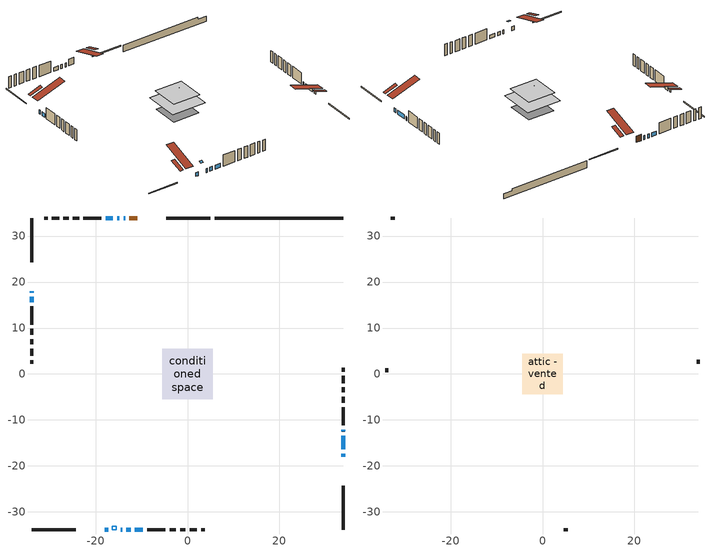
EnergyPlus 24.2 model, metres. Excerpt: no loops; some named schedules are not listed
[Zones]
conditioned space
 floor adiabatic (AdiabaticFloorConstruction): -5.51,-5.51 -5.51,5.51 5.51,5.51 5.51,-5.51 z1.88
 floor foundation (Slab1 construction): -4.19,-4.19 -4.19,4.19 4.19,4.19 4.19,-4.19 z-1.55
 floor foundation (Slab2 construction): -2.77,-2.77 -2.77,2.77 2.77,2.77 2.77,-2.77 z0
 wall outside (RimJoist1 construction): 4.95,33.92 -4.65,33.92 / -33.92,-33.92 -24.32,-33.92 / -33.92,33.92 -33.92,24.32 / 33.92,-33.92 33.92,-24.32 z0.66:0.96
 wall outside (AdiabaticWallConstruction 1): -10.95,33.92 -12.62,33.92 z0.66:2.69
 wall outside (AdiabaticWallConstruction): -18.02,-33.92 -17.27,-33.92 / -14.55,-33.92 -14.21,-33.92 / 33.92,-18.02 33.92,-17.34 / -13.54,33.92 -13.89,33.92 / -13.28,-33.92 -12.37,-33.92 / -11.44,-33.92 -9.68,-33.92 / 33.92,-16.41 33.92,-13.43 / -14.82,33.92 -15.33,33.92 / -16.25,33.92 -17.77,33.92 / -33.92,18.02 -33.92,17.69 / 33.92,-12.5 33.92,-12.09 / -33.92,16.76 -33.92,15.64 z0.66:1.88
 wall outside (Wall1 construction): -18.7,33.92 -22.66,33.92 / -8.75,-33.92 -4.8,-33.92 / -33.92,14.71 -33.92,10.75 / 33.92,-11.17 33.92,-7.21 z0.66:4.32
 wall outside (Wall2 construction): -23.59,33.92 -24.92,33.92 / -3.87,-33.92 -2.54,-33.92 / -33.92,9.82 -33.92,8.49 / 33.92,-6.28 33.92,-4.95 z0.66:4.32
 wall outside (Wall3 construction): -25.85,33.92 -26.97,33.92 / -1.61,-33.92 -0.49,-33.92 / -33.92,7.56 -33.92,6.44 / 33.92,-4.02 33.92,-2.9 z0.66:4.32
 wall outside (Wall4 construction): -27.9,33.92 -29.46,33.92 / 0.44,-33.92 2.01,-33.92 / -33.92,5.51 -33.92,3.95 / 33.92,-1.97 33.92,-0.4 z0.66:4.32
 wall outside (Wall5 construction): -30.39,33.92 -31.19,33.92 / 2.94,-33.92 3.73,-33.92 / -33.92,3.02 -33.92,2.23 / 33.92,0.52 33.92,1.32 z0.66:4.32
 wall foundation (FoundationWall1 construction): 5.88,33.92,-1.55 5.88,33.92,0.66 31.11,33.92,0.66 31.11,33.92,0.06 33.92,33.92,0.06 33.92,33.92,-1.55
 window (WindowConstruction): -18.02,-33.92 -17.27,-33.92 z0.66:1.88
 window (WindowConstruction 9): -14.55,-33.92 -14.21,-33.92 z0.66:1.88
 window (WindowConstruction 10): 33.92,-18.02 33.92,-17.34 z0.66:1.88
 window (WindowConstruction 11): -13.55,33.92 -13.89,33.92 z0.66:1.88
 window (WindowConstruction 1): -13.28,-33.92 -12.37,-33.92 z0.66:1.88
 window (WindowConstruction 2): -11.44,-33.92 -9.68,-33.92 z0.66:1.88
 window (WindowConstruction 3): 33.92,-16.41 33.92,-13.43 z0.66:1.88
 window (WindowConstruction 4): -14.82,33.92 -15.32,33.92 z0.66:1.88
 window (WindowConstruction 5): -16.25,33.92 -17.77,33.92 z0.66:1.88
 window (WindowConstruction 6): -33.92,18.02 -33.92,17.69 z0.66:1.88
 window (WindowConstruction 7): 33.92,-12.5 33.92,-12.1 z0.66:1.88
 window (WindowConstruction 8): -33.92,16.76 -33.92,15.64 z0.66:1.88
 door (Door): -10.95,33.92 -12.62,33.92 z0.66:2.69
 ceiling adiabatic (AdiabaticFloorConstruction): 5.51,-5.51 5.51,5.51 -5.51,5.51 -5.51,-5.51 z1.88
 roof outside (Roof1 construction): -6.65,33.92,4.32 -6.65,29.88,5.66 -5.58,29.88,5.66 -5.58,33.92,4.32; -22.33,-33.92,4.32 -22.33,-29.88,5.66 -23.39,-29.88,5.66 -23.39,-33.92,4.32; -33.92,22.33,4.32 -29.88,22.33,5.66 -29.88,23.39,5.66 -33.92,23.39,4.32; 33.92,-22.33,4.32 29.88,-22.33,5.66 29.88,-23.39,5.66 33.92,-23.39,4.32
 roof outside (AdiabaticRoofConstruction): -15.48,-33.92,4.32 -15.48,-33.1,4.59 -16.34,-33.1,4.59 -16.34,-33.92,4.32
 skylight (SkylightConstruction): -15.48,-33.92,4.32 -15.48,-33.1,4.59 -16.34,-33.1,4.59 -16.34,-33.92,4.32
attic - vented
 floor to conditioned space (Floor1 construction Reversed): -4.38,-4.38 -4.38,4.38 4.38,4.38 4.38,-4.38 z4.32
 floor to conditioned space (Floor2 construction Reversed): -1.87,-1.87 -1.87,1.87 1.87,1.87 1.87,-1.87 z4.32
 wall outside (Wall6 construction): -32.12,33.92 -32.99,33.92 / 4.66,-33.92 5.53,-33.92 / -33.92,1.3 -33.92,0.42 / 33.92,2.25 33.92,3.12 z0.66:4.32
 roof outside (Roof2 construction): -10.02,33.92,4.32 -10.02,24.64,7.41 -7.57,24.64,7.41 -7.57,33.92,4.32; -18.95,-33.92,4.32 -18.95,-24.64,7.41 -21.4,-24.64,7.41 -21.4,-33.92,4.32; -33.92,18.95,4.32 -24.64,18.95,7.41 -24.64,21.4,7.41 -33.92,21.4,4.32; 33.92,-18.95,4.32 24.64,-18.95,7.41 24.64,-21.4,7.41 33.92,-21.4,4.32
[Building]
Building 1: Terrain=Suburbs
[Site:Location]
Yorkton_SK: Latitude {deg}=51.26; Longitude {deg}=-102.46; Time Zone {hr}=-6; Elevation {m}=498; Keep Site Location Information=Yes
[Site:GroundTemperature:Shallow]
-4.19528, -6.84742, -7.05981, -5.80124, -0.748752, 4.2802, 8.64002, 11.4019, 11.6365, 9.39021, 5.14156, 0.266876
[Site:WaterMainsTemperature]
Calculation Method=Schedule; Temperature Schedule=mains temperature schedule
[Material] Roughness=Rough; Thermal Absorptance=0.9
Name | Thickness {m} | Conductivity {W/m-K} | Density {kg/m3} | Specific Heat {J/kg-K} | Solar Absorptance | Visible Absorptance
asphalt or fiberglass shingles | 0.00635 | 0.162714 | 1121.4 | 1465.45 | 0.84 | 0.84
asphalt or fiberglass shingles 1 | 0.00635 | 0.162714 | 1121.4 | 1465.45 | 0.7 | 0.7
ceiling loosefill ins | 0.0846667 | 0.0480833 | 16.02 | 1046.75 | 0.7 | 0.7
ceiling stud and cavity | 0.1397 | 0.152278 | 65.682 | 1177.47 | 0.7 | 0.7
ceiling stud and cavity 1 | 0.1397 | 0.15316 | 65.682 | 1177.47 | 0.7 | 0.7
concrete 4.0 in. | 0.1016 | 1.803125 | 2242.8 | 837.4 | 0.7 | 0.7
concrete 8.0 in. | 0.2032 | 1.803125 | 2242.8 | 837.4 | 0.7 | 0.7
door material | 0.04445 | 0.20624 | 512.64 | 1214.23 | 0.7 | 0.7
exterior vertical ins | 0.00800445 | 0.029427 | 32.04 | 1214.23 | 0.7 | 0.7
floor covering | 0.0127 | 0.0433444 | 54.468 | 1339.84 | 0.6 | 0.6
floor rigid ins; roof rigid ins; wall rigid ins 1 | 0.512978 | 0.029427 | 32.04 | 1214.23 | 0.7 | 0.7
floor stud and cavity | 0.1397 | 1.75129 | 37.0049 | 1207.88 | 0.7 | 0.7
furniture material conditioned space 1 | 0.1524 | 0.115458 | 640.8 | 1214.23 | 0.6 | 0.6
gypsum board | 0.0127 | 0.160291 | 801 | 837.4 | 0.6 | 0.6
gypsum board 1 | 0.0127 | 0.160291 | 801 | 837.4 | 0.7 | 0.7
interior vertical ins | 0.025908 | 0.029427 | 32.04 | 1214.23 | 0.7 | 0.7
osb sheathing 0.5 in. | 0.0127 | 0.115458 | 512.64 | 1214.23 | 0.7 | 0.7
osb sheathing 0.75 in. | 0.01905 | 0.115458 | 512.64 | 1214.23 | 0.7 | 0.7
rim joist stud and cavity | 0.0508 | 0.271007 | 50.32683 | 1063.81 | 0.6 | 0.6
roof stud and cavity | 0.2032 | 0.171526 | 78.34581 | 1123.46 | 0.7 | 0.7
roof stud and cavity 1 | 0.18415 | 1.78685 | 37.0049 | 1207.88 | 0.6 | 0.6
slab rigid ins | 0.0295341 | 0.029427 | 32.04 | 1214.23 | 0.7 | 0.7
wall rigid ins | 0.051816 | 0.029427 | 32.04 | 1214.23 | 0.7 | 0.7
wall stud and cavity | 0.1397 | 0.115823 | 139.0536 | 1170.24 | 0.7 | 0.7
wall stud and cavity 1 | 0.1397 | 0.227335 | 139.0536 | 1170.24 | 0.7 | 0.7
wall stud and cavity 2 | 0.1397 | 0.113992 | 139.0536 | 1170.24 | 0.7 | 0.7
wall stud and cavity 3 | 0.1397 | 0.117019 | 139.0536 | 1170.24 | 0.7 | 0.7
wall stud and cavity 4 | 0.1397 | 0.120576 | 139.0536 | 1170.24 | 0.7 | 0.7
wall stud and cavity 5 | 0.0889 | 6.1454 | 50.32683 | 1063.81 | 0.6 | 0.6
wall stud and cavity 6 | 0.0889 | 0.380278 | 52.3479 | 1209.89 | 0.7 | 0.7
wall stud and cavity 7 | 0.0889 | 0.391764 | 83.0341 | 1211.67 | 0.7 | 0.7
wood siding | 0.0254 | 0.102417 | 544.68 | 1172.36 | 0 | 0
wood siding 1 | 0.00254 | 0.102417 | 544.68 | 1172.36 | 0 | 0
wood siding 2; wood siding 3; wood siding 4 | 0.0254 | 0.102417 | 544.68 | 1172.36 | 0.7 | 0.7
[WindowMaterial:SimpleGlazingSystem]
Name | U-Factor {W/m2-K} | Solar Heat Gain Coefficient
SkylightMaterial | 2.4897 | 0.6198
WindowMaterial | 2.94631 | 0.64
WindowMaterial 1 | 2.120733 | 0.58
WindowMaterial 2 | 2.904297 | 0.68
WindowMaterial 3 | 2.88499 | 0.7
WindowMaterial 4 | 2.762347 | 0.62
WindowMaterial 5 | 2.9236 | 0.67
WindowMaterial 6 | 2.7402 | 0.55
WindowMaterial 7 | 2.75042 | 0.58
WindowMaterial 8 | 2.96164 | 0.62
WindowMaterial 9 | 2.748152 | 0.58
[Construction]
AdiabaticFloorConstruction: floor stud and cavity, floor rigid ins, osb sheathing 0.75 in., floor covering
AdiabaticRoofConstruction: asphalt or fiberglass shingles 1, roof rigid ins, osb sheathing 0.75 in., roof stud and cavity 1
AdiabaticWallConstruction: wood siding 3, wall rigid ins 1, wall stud and cavity 6, gypsum board
AdiabaticWallConstruction 1: wood siding 4, wall rigid ins 1, wall stud and cavity 6, gypsum board
Door: door material
Floor1 construction Reversed: gypsum board, ceiling stud and cavity, ceiling loosefill ins
Floor2 construction Reversed: gypsum board, ceiling stud and cavity 1, ceiling loosefill ins
FoundationWall1 construction: concrete 8.0 in., gypsum board 1
furniture construction conditioned space 1: furniture material conditioned space 1
PartitionWallConstruction: gypsum board, wall stud and cavity 7, gypsum board
RimJoist1 construction: wood siding 2, rim joist stud and cavity
Roof1 construction: asphalt or fiberglass shingles, osb sheathing 0.75 in., roof stud and cavity, gypsum board
Roof2 construction: asphalt or fiberglass shingles
SkylightConstruction: SkylightMaterial
Slab1 construction: concrete 4.0 in.
Slab2 construction: slab rigid ins, concrete 4.0 in.
Wall1 construction: wood siding, osb sheathing 0.5 in., wall stud and cavity, gypsum board
Wall2 construction: wood siding, wall rigid ins, osb sheathing 0.5 in., wall stud and cavity 1, gypsum board
Wall3 construction: wood siding, osb sheathing 0.5 in., wall stud and cavity 2, gypsum board
Wall4 construction: wood siding, osb sheathing 0.5 in., wall stud and cavity 3, gypsum board
Wall5 construction: wood siding, osb sheathing 0.5 in., wall stud and cavity 4, gypsum board
Wall6 construction: wood siding 1, wall stud and cavity 5
WindowConstruction: WindowMaterial
WindowConstruction 1: WindowMaterial 1
WindowConstruction 10; WindowConstruction 11; WindowConstruction 9: WindowMaterial 9
WindowConstruction 2: WindowMaterial 2
WindowConstruction 3: WindowMaterial 3
WindowConstruction 4: WindowMaterial 4
WindowConstruction 5: WindowMaterial 5
WindowConstruction 6: WindowMaterial 6
WindowConstruction 7: WindowMaterial 7
WindowConstruction 8: WindowMaterial 8
[Zone] Multiplier=1; Part of Total Floor Area=Yes
Name | Volume {m3}
attic - vented | 46.0692
conditioned space | 479.1
[Space]
Name | Zone | Volume {m3}
attic - vented 1 | attic - vented | 46.0692
conditioned space 1 | conditioned space | 479.1
[ZoneInfiltration:EffectiveLeakageArea]
infil attic - vented 1: Zone or Space=attic - vented 1; Schedule=Always On Discrete; Effective Air Leakage Area {cm2}=3153.97; Stack Coefficient=0.000469375; Wind Coefficient=1.46379e-05
[ZoneMixing]
whole house fan mix: Zone or Space=attic - vented; Schedule=Always On Continuous; Design Flow Rate Calculation Method=Flow/Zone; Design Flow Rate {m3/s}=0; Source Zone or Space=conditioned space
[SurfaceProperty:ExposedFoundationPerimeter] Exposed Perimeter Calculation Method=TotalExposedPerimeter
Name | Total Exposed Perimeter {m}
Slab1 | 28.042
Slab2 | 15.85
[InternalMass] Zone or ZoneList=conditioned space; Space or SpaceList=conditioned space 1
Name | Construction | Surface Area {m2}
furniture mass conditioned space 1 | furniture construction conditioned space 1 | 88.9161
partition wall mass | PartitionWallConstruction | 222.29
[Lights]
interior lighting: Zone or ZoneList or Space or SpaceList=conditioned space 1; Schedule=interior lighting schedule; Design Level Calculation Method=LightingLevel; Lighting Level {W}=343.2; Return Air Fraction=0; Fraction Radiant=0.6; Fraction Visible=0.2; Fraction Replaceable=1
[People]
occupants: Zone or ZoneList or Space or SpaceList=conditioned space 1; Number of People Schedule=occupants schedule; Number of People Calculation Method=People; Number of People=3; Fraction Radiant=0.314171; Sensible Heat Fraction=0.56303; Activity Level Schedule=occupants activity schedule; Carbon Dioxide Generation Rate {m3/s-W}=0; Enable ASHRAE 55 Comfort Warnings=No; Mean Radiant Temperature Calculation Type=EnclosureAveraged
[ElectricEquipment] Zone or ZoneList or Space or SpaceList=conditioned space 1; Design Level Calculation Method=EquipmentLevel
Name | Schedule | Design Level {W} | Fraction Latent | Fraction Radiant | Fraction Lost
clothes dryer | clothes dryer schedule | 140.772 | 0.015 | 0.081 | 0.85
clothes washer | clothes washer schedule | 32.1985 | 0.03 | 0.162 | 0.7
cooking range | cooking range schedule | 215.147 | 0.08 | 0.432 | 0.2
dishwasher | dishwasher schedule | 66.8632 | 0.3 | 0.18 | 0.4
fridge | fridge schedule | 72.9452 | 0 | 0.6 | 0
mech vent house fan | mech vent house fan schedule | 0 | 0 | 0 | 1
mech vent house fan cfis | mech vent house fan cfis schedule | 0 | 0 | 0 | 0
misc plug loads | misc plug loads schedule | 494.7 | 0.045 | 0.513 | 0.1
whole house fan | Always On Discrete | 0 | 0 | 0 | 1
[OtherEquipment] Zone or ZoneList or Space or SpaceList=conditioned space 1; Design Level Calculation Method=EquipmentLevel
Name | Fuel Type | Schedule | Design Level {W} | Fraction Latent | Fraction Radiant | Fraction Lost
clothes dryer 1 | Electricity | clothes dryer schedule | 0 | 0.015 | 0.081 | 0.85
cooking range 1 | Electricity | cooking range schedule | 0 | 0.08 | 0.432 | 0.2
general water use latent | None | general water use schedule | 62.594 | 1 | 0 | 0
general water use sensible | None | general water use schedule | -61.6891 | 0 | 0.6 | 0
mech vent house fan latent load | None | Always On Discrete | 0 | 1 | 0 | 0
mech vent house fan sensible load | None | Always On Discrete | 0 | 0 | 0 | 0
water heater energy adjustment1 | NaturalGas | Always On Discrete | 0.01 | 0 | 0 | 1
[ZoneInfiltration:DesignFlowRate] Zone or ZoneList or Space or SpaceList=conditioned space 1; Schedule=Always On Discrete; Design Flow Rate Calculation Method=Flow/Zone; Design Flow Rate {m3/s}=0
infil flow; natural vent flow; whole house fan flow
[Foundation:Kiva] Initial Indoor Air Temperature {C}=21; Wall Depth Below Slab {m}=0.2032
Name | Wall Height Above Grade {m} | Custom Block Material Name 1 | Custom Block Depth 1 {m} | Custom Block X Position 1 {m} | Custom Block Z Position 1 {m} | Interior Vertical Insulation Material | Interior Vertical Insulation Depth {m}
Foundation Kiva 1 | 0.660014 | exterior vertical ins | 2.21001 | 0.2159 | 0
Foundation Kiva 2 | 0.1016 |  |  |  |  | interior vertical ins | 0.1016
[Foundation:Kiva:Settings]
Soil Conductivity {W/m-K}=0.849921; Soil Density {kg/m3}=1842.3; Soil Specific Heat {J/kg-K}=418.7; Ground Solar Absorptivity=0.9; Ground Thermal Absorptivity=0.9; Ground Surface Roughness {m}=0.03; Far-Field Width {m}=40; Deep-Ground Boundary Condition=ZeroFlux; Deep-Ground Depth {m}=40; Minimum Cell Dimension {m}=0.2; Maximum Cell Growth Coefficient=3; Simulation Timestep=Timestep
[Exterior:Lights]
exterior lighting: Schedule=exterior lighting schedule; Design Level {W}=75.6
[Schedule:Constant]
Name | Hourly Value
Always On Continuous; mech vent house fan schedule; mech vent house fan cfis schedule; Always On Discrete | 1
occupants activity schedule | 117.228
fridge schedule | 0
[Schedule:Week:Daily]
interior lighting schedule Week Rule - Jan1-Jan27: interior lighting schedule day, interior lighting schedule day, interior lighting schedule day, interior lighting schedule day, interior lighting schedule day, interior lighting schedule day, interior lighting schedule day, interior lighting schedule default day, interior lighting schedule default day, interior lighting schedule default day, interior lighting schedule default day, interior lighting schedule default day
interior lighting schedule Week Rule - Jan28-Feb3: interior lighting schedule day, interior lighting schedule day, interior lighting schedule day, interior lighting schedule day, interior lighting schedule day 1, interior lighting schedule day 1, interior lighting schedule day 1, interior lighting schedule default day, interior lighting schedule default day, interior lighting schedule default day, interior lighting schedule default day, interior lighting schedule default day
interior lighting schedule Week Rule - Feb4-Feb24: interior lighting schedule day 1, interior lighting schedule day 1, interior lighting schedule day 1, interior lighting schedule day 1, interior lighting schedule day 1, interior lighting schedule day 1, interior lighting schedule day 1, interior lighting schedule default day, interior lighting schedule default day, interior lighting schedule default day, interior lighting schedule default day, interior lighting schedule default day
interior lighting schedule Week Rule - Feb25-Mar3: interior lighting schedule day 1, interior lighting schedule day 1, interior lighting schedule day 1, interior lighting schedule day 1, interior lighting schedule day 2, interior lighting schedule day 2, interior lighting schedule day 2, interior lighting schedule default day, interior lighting schedule default day, interior lighting schedule default day, interior lighting schedule default day, interior lighting schedule default day
interior lighting schedule Week Rule - Mar4-Mar31: interior lighting schedule day 2, interior lighting schedule day 2, interior lighting schedule day 2, interior lighting schedule day 2, interior lighting schedule day 2, interior lighting schedule day 2, interior lighting schedule day 2, interior lighting schedule default day, interior lighting schedule default day, interior lighting schedule default day, interior lighting schedule default day, interior lighting schedule default day
interior lighting schedule Week Rule - Apr1-Apr28: interior lighting schedule day 3, interior lighting schedule day 3, interior lighting schedule day 3, interior lighting schedule day 3, interior lighting schedule day 3, interior lighting schedule day 3, interior lighting schedule day 3, interior lighting schedule default day, interior lighting schedule default day, interior lighting schedule default day, interior lighting schedule default day, interior lighting schedule default day
interior lighting schedule Week Rule - Apr29-May5: interior lighting schedule day 3, interior lighting schedule day 3, interior lighting schedule day 4, interior lighting schedule day 4, interior lighting schedule day 4, interior lighting schedule day 4, interior lighting schedule day 4, interior lighting schedule default day, interior lighting schedule default day, interior lighting schedule default day, interior lighting schedule default day, interior lighting schedule default day
interior lighting schedule Week Rule - May6-May26: interior lighting schedule day 4, interior lighting schedule day 4, interior lighting schedule day 4, interior lighting schedule day 4, interior lighting schedule day 4, interior lighting schedule day 4, interior lighting schedule day 4, interior lighting schedule default day, interior lighting schedule default day, interior lighting schedule default day, interior lighting schedule default day, interior lighting schedule default day
interior lighting schedule Week Rule - May27-Jun2: interior lighting schedule day 4, interior lighting schedule day 4, interior lighting schedule day 4, interior lighting schedule day 4, interior lighting schedule day 4, interior lighting schedule day 5, interior lighting schedule day 5, interior lighting schedule default day, interior lighting schedule default day, interior lighting schedule default day, interior lighting schedule default day, interior lighting schedule default day
interior lighting schedule Week Rule - Jun3-Jun30: interior lighting schedule day 5, interior lighting schedule day 5, interior lighting schedule day 5, interior lighting schedule day 5, interior lighting schedule day 5, interior lighting schedule day 5, interior lighting schedule day 5, interior lighting schedule default day, interior lighting schedule default day, interior lighting schedule default day, interior lighting schedule default day, interior lighting schedule default day
interior lighting schedule Week Rule - Jul1-Jul28: interior lighting schedule day 6, interior lighting schedule day 6, interior lighting schedule day 6, interior lighting schedule day 6, interior lighting schedule day 6, interior lighting schedule day 6, interior lighting schedule day 6, interior lighting schedule default day, interior lighting schedule default day, interior lighting schedule default day, interior lighting schedule default day, interior lighting schedule default day
interior lighting schedule Week Rule - Jul29-Aug4: interior lighting schedule day 6, interior lighting schedule day 6, interior lighting schedule day 6, interior lighting schedule day 7, interior lighting schedule day 7, interior lighting schedule day 7, interior lighting schedule day 7, interior lighting schedule default day, interior lighting schedule default day, interior lighting schedule default day, interior lighting schedule default day, interior lighting schedule default day
interior lighting schedule Week Rule - Aug5-Aug25: interior lighting schedule day 7, interior lighting schedule day 7, interior lighting schedule day 7, interior lighting schedule day 7, interior lighting schedule day 7, interior lighting schedule day 7, interior lighting schedule day 7, interior lighting schedule default day, interior lighting schedule default day, interior lighting schedule default day, interior lighting schedule default day, interior lighting schedule default day
interior lighting schedule Week Rule - Aug26-Sep1: interior lighting schedule day 7, interior lighting schedule day 7, interior lighting schedule day 7, interior lighting schedule day 7, interior lighting schedule day 7, interior lighting schedule day 7, interior lighting schedule day 8, interior lighting schedule default day, interior lighting schedule default day, interior lighting schedule default day, interior lighting schedule default day, interior lighting schedule default day
interior lighting schedule Week Rule - Sep2-Sep29: interior lighting schedule day 8, interior lighting schedule day 8, interior lighting schedule day 8, interior lighting schedule day 8, interior lighting schedule day 8, interior lighting schedule day 8, interior lighting schedule day 8, interior lighting schedule default day, interior lighting schedule default day, interior lighting schedule default day, interior lighting schedule default day, interior lighting schedule default day
interior lighting schedule Week Rule - Sep30-Oct6: interior lighting schedule day 8, interior lighting schedule day 9, interior lighting schedule day 9, interior lighting schedule day 9, interior lighting schedule day 9, interior lighting schedule day 9, interior lighting schedule day 9, interior lighting schedule default day, interior lighting schedule default day, interior lighting schedule default day, interior lighting schedule default day, interior lighting schedule default day
interior lighting schedule Week Rule - Oct7-Oct27: interior lighting schedule day 9, interior lighting schedule day 9, interior lighting schedule day 9, interior lighting schedule day 9, interior lighting schedule day 9, interior lighting schedule day 9, interior lighting schedule day 9, interior lighting schedule default day, interior lighting schedule default day, interior lighting schedule default day, interior lighting schedule default day, interior lighting schedule default day
interior lighting schedule Week Rule - Oct28-Nov3: interior lighting schedule day 9, interior lighting schedule day 9, interior lighting schedule day 9, interior lighting schedule day 9, interior lighting schedule day 10, interior lighting schedule day 10, interior lighting schedule day 10, interior lighting schedule default day, interior lighting schedule default day, interior lighting schedule default day, interior lighting schedule default day, interior lighting schedule default day
interior lighting schedule Week Rule - Nov4-Nov24: interior lighting schedule day 10, interior lighting schedule day 10, interior lighting schedule day 10, interior lighting schedule day 10, interior lighting schedule day 10, interior lighting schedule day 10, interior lighting schedule day 10, interior lighting schedule default day, interior lighting schedule default day, interior lighting schedule default day, interior lighting schedule default day, interior lighting schedule default day
interior lighting schedule Week Rule - Nov25-Dec1: interior lighting schedule day 10, interior lighting schedule day 10, interior lighting schedule day 10, interior lighting schedule day 10, interior lighting schedule day 10, interior lighting schedule day 10, interior lighting schedule day 11, interior lighting schedule default day, interior lighting schedule default day, interior lighting schedule default day, interior lighting schedule default day, interior lighting schedule default day
interior lighting schedule Week Rule - Dec2-Dec31: interior lighting schedule day 11, interior lighting schedule day 11, interior lighting schedule day 11, interior lighting schedule day 11, interior lighting schedule day 11, interior lighting schedule day 11, interior lighting schedule day 11, interior lighting schedule default day, interior lighting schedule default day, interior lighting schedule default day, interior lighting schedule default day, interior lighting schedule default day
occupants schedule Week Rule - Jan1-Dec31: occupants schedule day, occupants schedule day, occupants schedule day, occupants schedule day, occupants schedule day, occupants schedule day, occupants schedule day, occupants schedule default day, occupants schedule default day, occupants schedule default day, occupants schedule default day, occupants schedule default day
clothes dryer schedule Week Rule - Jan1-Dec31: clothes dryer schedule day, clothes dryer schedule day, clothes dryer schedule day, clothes dryer schedule day, clothes dryer schedule day, clothes dryer schedule day, clothes dryer schedule day, clothes dryer schedule default day, clothes dryer schedule default day, clothes dryer schedule default day, clothes dryer schedule default day, clothes dryer schedule default day
clothes washer schedule Week Rule - Jan1-Dec31: clothes washer schedule day, clothes washer schedule day, clothes washer schedule day, clothes washer schedule day, clothes washer schedule day, clothes washer schedule day, clothes washer schedule day, clothes washer schedule default day, clothes washer schedule default day, clothes washer schedule default day, clothes washer schedule default day, clothes washer schedule default day
cooking range schedule Week Rule - Jan1-Dec31: cooking range schedule day, cooking range schedule day, cooking range schedule day, cooking range schedule day, cooking range schedule day, cooking range schedule day, cooking range schedule day, cooking range schedule default day, cooking range schedule default day, cooking range schedule default day, cooking range schedule default day, cooking range schedule default day
dishwasher schedule Week Rule - Jan1-Dec31: dishwasher schedule day, dishwasher schedule day, dishwasher schedule day, dishwasher schedule day, dishwasher schedule day, dishwasher schedule day, dishwasher schedule day, dishwasher schedule default day, dishwasher schedule default day, dishwasher schedule default day, dishwasher schedule default day, dishwasher schedule default day
misc plug loads schedule Week Rule - Jan1-Dec31: misc plug loads schedule day, misc plug loads schedule day, misc plug loads schedule day, misc plug loads schedule day, misc plug loads schedule day, misc plug loads schedule day, misc plug loads schedule day, misc plug loads schedule default day, misc plug loads schedule default day, misc plug loads schedule default day, misc plug loads schedule default day, misc plug loads schedule default day
general water use schedule Week Rule - Jan1-Dec31: general water use schedule day, general water use schedule day, general water use schedule day, general water use schedule day, general water use schedule day, general water use schedule day, general water use schedule day, general water use schedule default day, general water use schedule default day, general water use schedule default day, general water use schedule default day, general water use schedule default day
exterior lighting schedule Week Rule - Jan1-Jan27: exterior lighting schedule day, exterior lighting schedule day, exterior lighting schedule day, exterior lighting schedule day, exterior lighting schedule day, exterior lighting schedule day, exterior lighting schedule day, exterior lighting schedule default day, exterior lighting schedule default day, exterior lighting schedule default day, exterior lighting schedule default day, exterior lighting schedule default day
exterior lighting schedule Week Rule - Jan28-Feb3: exterior lighting schedule day, exterior lighting schedule day, exterior lighting schedule day, exterior lighting schedule day, exterior lighting schedule day 1, exterior lighting schedule day 1, exterior lighting schedule day 1, exterior lighting schedule default day, exterior lighting schedule default day, exterior lighting schedule default day, exterior lighting schedule default day, exterior lighting schedule default day
exterior lighting schedule Week Rule - Feb4-Feb24: exterior lighting schedule day 1, exterior lighting schedule day 1, exterior lighting schedule day 1, exterior lighting schedule day 1, exterior lighting schedule day 1, exterior lighting schedule day 1, exterior lighting schedule day 1, exterior lighting schedule default day, exterior lighting schedule default day, exterior lighting schedule default day, exterior lighting schedule default day, exterior lighting schedule default day
exterior lighting schedule Week Rule - Feb25-Mar3: exterior lighting schedule day 1, exterior lighting schedule day 1, exterior lighting schedule day 1, exterior lighting schedule day 1, exterior lighting schedule day 2, exterior lighting schedule day 2, exterior lighting schedule day 2, exterior lighting schedule default day, exterior lighting schedule default day, exterior lighting schedule default day, exterior lighting schedule default day, exterior lighting schedule default day
exterior lighting schedule Week Rule - Mar4-Mar31: exterior lighting schedule day 2, exterior lighting schedule day 2, exterior lighting schedule day 2, exterior lighting schedule day 2, exterior lighting schedule day 2, exterior lighting schedule day 2, exterior lighting schedule day 2, exterior lighting schedule default day, exterior lighting schedule default day, exterior lighting schedule default day, exterior lighting schedule default day, exterior lighting schedule default day
exterior lighting schedule Week Rule - Apr1-Apr28: exterior lighting schedule day 3, exterior lighting schedule day 3, exterior lighting schedule day 3, exterior lighting schedule day 3, exterior lighting schedule day 3, exterior lighting schedule day 3, exterior lighting schedule day 3, exterior lighting schedule default day, exterior lighting schedule default day, exterior lighting schedule default day, exterior lighting schedule default day, exterior lighting schedule default day
exterior lighting schedule Week Rule - Apr29-May5: exterior lighting schedule day 3, exterior lighting schedule day 3, exterior lighting schedule day 4, exterior lighting schedule day 4, exterior lighting schedule day 4, exterior lighting schedule day 4, exterior lighting schedule day 4, exterior lighting schedule default day, exterior lighting schedule default day, exterior lighting schedule default day, exterior lighting schedule default day, exterior lighting schedule default day
exterior lighting schedule Week Rule - May6-May26: exterior lighting schedule day 4, exterior lighting schedule day 4, exterior lighting schedule day 4, exterior lighting schedule day 4, exterior lighting schedule day 4, exterior lighting schedule day 4, exterior lighting schedule day 4, exterior lighting schedule default day, exterior lighting schedule default day, exterior lighting schedule default day, exterior lighting schedule default day, exterior lighting schedule default day
exterior lighting schedule Week Rule - May27-Jun2: exterior lighting schedule day 4, exterior lighting schedule day 4, exterior lighting schedule day 4, exterior lighting schedule day 4, exterior lighting schedule day 4, exterior lighting schedule day 5, exterior lighting schedule day 5, exterior lighting schedule default day, exterior lighting schedule default day, exterior lighting schedule default day, exterior lighting schedule default day, exterior lighting schedule default day
exterior lighting schedule Week Rule - Jun3-Jun30: exterior lighting schedule day 5, exterior lighting schedule day 5, exterior lighting schedule day 5, exterior lighting schedule day 5, exterior lighting schedule day 5, exterior lighting schedule day 5, exterior lighting schedule day 5, exterior lighting schedule default day, exterior lighting schedule default day, exterior lighting schedule default day, exterior lighting schedule default day, exterior lighting schedule default day
exterior lighting schedule Week Rule - Jul1-Jul28: exterior lighting schedule day 6, exterior lighting schedule day 6, exterior lighting schedule day 6, exterior lighting schedule day 6, exterior lighting schedule day 6, exterior lighting schedule day 6, exterior lighting schedule day 6, exterior lighting schedule default day, exterior lighting schedule default day, exterior lighting schedule default day, exterior lighting schedule default day, exterior lighting schedule default day
exterior lighting schedule Week Rule - Jul29-Aug4: exterior lighting schedule day 6, exterior lighting schedule day 6, exterior lighting schedule day 6, exterior lighting schedule day 7, exterior lighting schedule day 7, exterior lighting schedule day 7, exterior lighting schedule day 7, exterior lighting schedule default day, exterior lighting schedule default day, exterior lighting schedule default day, exterior lighting schedule default day, exterior lighting schedule default day
exterior lighting schedule Week Rule - Aug5-Aug25: exterior lighting schedule day 7, exterior lighting schedule day 7, exterior lighting schedule day 7, exterior lighting schedule day 7, exterior lighting schedule day 7, exterior lighting schedule day 7, exterior lighting schedule day 7, exterior lighting schedule default day, exterior lighting schedule default day, exterior lighting schedule default day, exterior lighting schedule default day, exterior lighting schedule default day
exterior lighting schedule Week Rule - Aug26-Sep1: exterior lighting schedule day 7, exterior lighting schedule day 7, exterior lighting schedule day 7, exterior lighting schedule day 7, exterior lighting schedule day 7, exterior lighting schedule day 7, exterior lighting schedule day 8, exterior lighting schedule default day, exterior lighting schedule default day, exterior lighting schedule default day, exterior lighting schedule default day, exterior lighting schedule default day
exterior lighting schedule Week Rule - Sep2-Sep29: exterior lighting schedule day 8, exterior lighting schedule day 8, exterior lighting schedule day 8, exterior lighting schedule day 8, exterior lighting schedule day 8, exterior lighting schedule day 8, exterior lighting schedule day 8, exterior lighting schedule default day, exterior lighting schedule default day, exterior lighting schedule default day, exterior lighting schedule default day, exterior lighting schedule default day
exterior lighting schedule Week Rule - Sep30-Oct6: exterior lighting schedule day 8, exterior lighting schedule day 9, exterior lighting schedule day 9, exterior lighting schedule day 9, exterior lighting schedule day 9, exterior lighting schedule day 9, exterior lighting schedule day 9, exterior lighting schedule default day, exterior lighting schedule default day, exterior lighting schedule default day, exterior lighting schedule default day, exterior lighting schedule default day
[Schedule:Year]
interior lighting schedule: interior lighting schedule Week Rule - Jan1-Jan27, 1, 1, 1, 27, interior lighting schedule Week Rule - Jan28-Feb3, 1, 28, 2, 3, interior lighting schedule Week Rule - Feb4-Feb24, 2, 4, 2, 24, interior lighting schedule Week Rule - Feb25-Mar3, 2, 25, 3, 3, interior lighting schedule Week Rule - Mar4-Mar31, 3, 4, 3, 31, interior lighting schedule Week Rule - Apr1-Apr28, 4, 1, 4, 28, interior lighting schedule Week Rule - Apr29-May5, 4, 29, 5, 5, interior lighting schedule Week Rule - May6-May26, 5, 6, 5, 26, interior lighting schedule Week Rule - May27-Jun2, 5, 27, 6, 2, interior lighting schedule Week Rule - Jun3-Jun30, 6, 3, 6, 30, interior lighting schedule Week Rule - Jul1-Jul28, 7, 1, 7, 28, interior lighting schedule Week Rule - Jul29-Aug4, 7, 29, 8, 4, interior lighting schedule Week Rule - Aug5-Aug25, 8, 5, 8, 25, interior lighting schedule Week Rule - Aug26-Sep1, 8, 26, 9, 1, interior lighting schedule Week Rule - Sep2-Sep29, 9, 2, 9, 29, interior lighting schedule Week Rule - Sep30-Oct6, 9, 30, 10, 6, interior lighting schedule Week Rule - Oct7-Oct27, 10, 7, 10, 27, interior lighting schedule Week Rule - Oct28-Nov3, 10, 28, 11, 3, interior lighting schedule Week Rule - Nov4-Nov24, 11, 4, 11, 24, interior lighting schedule Week Rule - Nov25-Dec1, 11, 25, 12, 1, interior lighting schedule Week Rule - Dec2-Dec31, 12, 2, 12, 31
occupants schedule: occupants schedule Week Rule - Jan1-Dec31, 1, 1, 12, 31
clothes dryer schedule: clothes dryer schedule Week Rule - Jan1-Dec31, 1, 1, 12, 31
clothes washer schedule: clothes washer schedule Week Rule - Jan1-Dec31, 1, 1, 12, 31
cooking range schedule: cooking range schedule Week Rule - Jan1-Dec31, 1, 1, 12, 31
dishwasher schedule: dishwasher schedule Week Rule - Jan1-Dec31, 1, 1, 12, 31
misc plug loads schedule: misc plug loads schedule Week Rule - Jan1-Dec31, 1, 1, 12, 31
general water use schedule: general water use schedule Week Rule - Jan1-Dec31, 1, 1, 12, 31
exterior lighting schedule: exterior lighting schedule Week Rule - Jan1-Jan27, 1, 1, 1, 27, exterior lighting schedule Week Rule - Jan28-Feb3, 1, 28, 2, 3, exterior lighting schedule Week Rule - Feb4-Feb24, 2, 4, 2, 24, exterior lighting schedule Week Rule - Feb25-Mar3, 2, 25, 3, 3, exterior lighting schedule Week Rule - Mar4-Mar31, 3, 4, 3, 31, exterior lighting schedule Week Rule - Apr1-Apr28, 4, 1, 4, 28, exterior lighting schedule Week Rule - Apr29-May5, 4, 29, 5, 5, exterior lighting schedule Week Rule - May6-May26, 5, 6, 5, 26, exterior lighting schedule Week Rule - May27-Jun2, 5, 27, 6, 2, exterior lighting schedule Week Rule - Jun3-Jun30, 6, 3, 6, 30, exterior lighting schedule Week Rule - Jul1-Jul28, 7, 1, 7, 28, exterior lighting schedule Week Rule - Jul29-Aug4, 7, 29, 8, 4, exterior lighting schedule Week Rule - Aug5-Aug25, 8, 5, 8, 25, exterior lighting schedule Week Rule - Aug26-Sep1, 8, 26, 9, 1, exterior lighting schedule Week Rule - Sep2-Sep29, 9, 2, 9, 29, exterior lighting schedule Week Rule - Sep30-Oct6, 9, 30, 10, 6, exterior lighting schedule Week Rule - Oct7-Oct27, 10, 7, 10, 27, exterior lighting schedule Week Rule - Oct28-Nov3, 10, 28, 11, 3, exterior lighting schedule Week Rule - Nov4-Nov24, 11, 4, 11, 24, exterior lighting schedule Week Rule - Nov25-Dec1, 11, 25, 12, 1, exterior lighting schedule Week Rule - Dec2-Dec31, 12, 2, 12, 31
[Schedule:Compact]
mains temperature schedule: Through: 01/01, For: AllDays, Until: 24:00, 2.40667, Through: 01/02, For: AllDays, Until: 24:00, 2.32778, Through: 01/03, For: AllDays, Until: 24:00, 2.25, Through: 01/04, For: AllDays, Until: 24:00, 2.17333, Through: 01/05, For: AllDays, Until: 24:00, 2.09778, Through: 01/06, For: AllDays, Until: 24:00, 2.02278, Through: 01/07, For: AllDays, Until: 24:00, 1.94889, Through: 01/08, For: AllDays, Until: 24:00, 1.87611, Through: 01/09, For: AllDays, Until: 24:00, 1.80444, Through: 01/10, For: AllDays, Until: 24:00, 1.73389, Through: 01/11, For: AllDays, Until: 24:00, 1.66444, Through: 01/12, For: AllDays, Until: 24:00, 1.59611, Through: 01/13, For: AllDays, Until: 24:00, 1.52889, Through: 01/14, For: AllDays, Until: 24:00, 1.46333, Through: 01/15, For: AllDays, Until: 24:00, 1.39833, Through: 01/16, For: AllDays, Until: 24:00, 1.33444, Through: 01/17, For: AllDays, Until: 24:00, 1.27222, Through: 01/18, For: AllDays, Until: 24:00, 1.21111, Through: 01/19, For: AllDays, Until: 24:00, 1.15111, Through: 01/20, For: AllDays, Until: 24:00, 1.09222, Through: 01/21, For: AllDays, Until: 24:00, 1.035, Through: 01/22, For: AllDays, Until: 24:00, 0.978889, Through: 01/23, For: AllDays, Until: 24:00, 0.924444, Through: 01/24, For: AllDays, Until: 24:00, 0.871111, Through: 01/25, For: AllDays, Until: 24:00, 0.818889, Through: 01/26, For: AllDays, Until: 24:00, 0.768333, Through: 01/27, For: AllDays, Until: 24:00, 0.718889, Through: 01/28, For: AllDays, Until: 24:00, 0.671111, Through: 01/29, For: AllDays, Until: 24:00, 0.625, Through: 01/30, For: AllDays, Until: 24:00, 0.58, Through: 01/31, For: AllDays, Until: 24:00, 0.536111, Through: 02/01, For: AllDays, Until: 24:00, 0.494444, Through: 02/02, For: AllDays, Until: 24:00, 0.453889, Through: 02/03, For: AllDays, Until: 24:00, 0.414444, Through: 02/04, For: AllDays, Until: 24:00, 0.377222, Through: 02/05, For: AllDays, Until: 24:00, 0.341111, Through: 02/06, For: AllDays, Until: 24:00, 0.306111, Through: 02/07, For: AllDays, Until: 24:00, 0.273333, Through: 02/08, For: AllDays, Until: 24:00, 0.241667, Through: 02/09, For: AllDays, Until: 24:00, 0.211667, Through: 02/10, For: AllDays, Until: 24:00, 0.183333, Through: 02/11, For: AllDays, Until: 24:00, 0.156111, Through: 02/12, For: AllDays, Until: 24:00, 0.131111, Through: 02/13, For: AllDays, Until: 24:00, 0.107222, Through: 02/14, For: AllDays, Until: 24:00, 0.085, Through: 02/15, For: AllDays, Until: 24:00, 0.0644444, Through: 02/16, For: AllDays, Until: 24:00, 0.0455556, Through: 02/17, For: AllDays, Until: 24:00, 0.0283333, Through: 02/18, For: AllDays, Until: 24:00, 0.0127778, Through: 02/19, For: AllDays, Until: 24:00, 0, Through: 02/20, For: AllDays, Until: 24:00, 0, Through: 02/21, For: AllDays, Until: 24:00, 0, Through: 02/22, For: AllDays, Until: 24:00, 0, Through: 02/23, For: AllDays, Until: 24:00, 0, Through: 02/24, For: AllDays, Until: 24:00, 0, Through: 02/25, For: AllDays, Until: 24:00, 0, Through: 02/26, For: AllDays, Until: 24:00, 0, Through: 02/27, For: AllDays, Until: 24:00, 0, Through: 02/28, For: AllDays, Until: 24:00, 0, Through: 03/01, For: AllDays, Until: 24:00, 0, Through: 03/02, For: AllDays, Until: 24:00, 0, Through: 03/03, For: AllDays, Until: 24:00, 0, Through: 03/04, For: AllDays, Until: 24:00, 0, Through: 03/05, For: AllDays, Until: 24:00, 0, Through: 03/06, For: AllDays, Until: 24:00, 0, Through: 03/07, For: AllDays, Until: 24:00, 0, Through: 03/08, For: AllDays, Until: 24:00, 0.00777778, Through: 03/09, For: AllDays, Until: 24:00, 0.0227778, Through: 03/10, For: AllDays, Until: 24:00, 0.04, Through: 03/11, For: AllDays, Until: 24:00, 0.0583333, Through: 03/12, For: AllDays, Until: 24:00, 0.0783333, Through: 03/13, For: AllDays, Until: 24:00, 0.1, Through: 03/14, For: AllDays, Until: 24:00, 0.122778, Through: 03/15, For: AllDays, Until: 24:00, 0.147778, Through: 03/16, For: AllDays, Until: 24:00, 0.174444, Through: 03/17, For: AllDays, Until: 24:00, 0.202222, Through: 03/18, For: AllDays, Until: 24:00, 0.231667, Through: 03/19, For: AllDays, Until: 24:00, 0.262778, Through: 03/20, For: AllDays, Until: 24:00, 0.295, Through: 03/21, For: AllDays, Until: 24:00, 0.329444, Through: 03/22, For: AllDays, Until: 24:00, 0.365, Through: 03/23, For: AllDays, Until: 24:00, 0.402222, Through: 03/24, For: AllDays, Until: 24:00, 0.440556, Through: 03/25, For: AllDays, Until: 24:00, 0.480556, Through: 03/26, For: AllDays, Until: 24:00, 0.522222, Through: 03/27, For: AllDays, Until: 24:00, 0.565556, Through: 03/28, For: AllDays, Until: 24:00, 0.61, Through: 03/29, For: AllDays, Until: 24:00, 0.655556, Through: 03/30, For: AllDays, Until: 24:00, 0.703333, Through: 03/31, For: AllDays, Until: 24:00, 0.751667, Through: 04/01, For: AllDays, Until: 24:00, 0.802222, Through: 04/02, For: AllDays, Until: 24:00, 0.853889, Through: 04/03, For: AllDays, Until: 24:00, 0.906667, Through: 04/04, For: AllDays, Until: 24:00, 0.961111, Through: 04/05, For: AllDays, Until: 24:00, 1.01667, Through: 04/06, For: AllDays, Until: 24:00, 1.07333, Through: 04/07, For: AllDays, Until: 24:00, 1.13167, Through: 04/08, For: AllDays, Until: 24:00, 1.19111, Through: 04/09, For: AllDays, Until: 24:00, 1.25167, Through: 04/10, For: AllDays, Until: 24:00, 1.31389, Through: 04/11, For: AllDays, Until: 24:00, 1.37722, Through: 04/12, For: AllDays, Until: 24:00, 1.44167, Through: 04/13, For: AllDays, Until: 24:00, 1.50722, Through: 04/14, For: AllDays, Until: 24:00, 1.57389, Through: 04/15, For: AllDays, Until: 24:00, 1.64167, Through: 04/16, For: AllDays, Until: 24:00, 1.71111, Through: 04/17, For: AllDays, Until: 24:00, 1.78111, Through: 04/18, For: AllDays, Until: 24:00, 1.85278, Through: 04/19, For: AllDays, Until: 24:00, 1.925, Through: 04/20, For: AllDays, Until: 24:00, 1.99833, Through: 04/21, For: AllDays, Until: 24:00, 2.07278, Through: 04/22, For: AllDays, Until: 24:00, 2.14833, Through: 04/23, For: AllDays, Until: 24:00, 2.22444, Through: 04/24, For: AllDays, Until: 24:00, 2.30222, Through: 04/25, For: AllDays, Until: 24:00, 2.38056, Through: 04/26, For: AllDays, Until: 24:00, 2.45944, Through: 04/27, For: AllDays, Until: 24:00, 2.53944, Through: 04/28, For: AllDays, Until: 24:00, 2.62056, Through: 04/29, For: AllDays, Until: 24:00, 2.70278, Through: 04/30, For: AllDays, Until: 24:00, 2.785, Through: 05/01, For: AllDays, Until: 24:00, 2.86889, Through: 05/02, For: AllDays, Until: 24:00, 2.95278, Through: 05/03, For: AllDays, Until: 24:00, 3.03778, Through: 05/04, For: AllDays, Until: 24:00, 3.12333, Through: 05/05, For: AllDays, Until: 24:00, 3.21, Through: 05/06, For: AllDays, Until: 24:00, 3.29667, Through: 05/07, For: AllDays, Until: 24:00, 3.38444, Through: 05/08, For: AllDays, Until: 24:00, 3.47278, Through: 05/09, For: AllDays, Until: 24:00, 3.56167, Through: 05/10, For: AllDays, Until: 24:00, 3.65111, Through: 05/11, For: AllDays, Until: 24:00, 3.74111, Through: 05/12, For: AllDays, Until: 24:00, 3.83167, Through: 05/13, For: AllDays, Until: 24:00, 3.92278, Through: 05/14, For: AllDays, Until: 24:00, 4.01389, Through: 05/15, For: AllDays, Until: 24:00, 4.10611, Through: 05/16, For: AllDays, Until: 24:00, 4.19833, Through: 05/17, For: AllDays, Until: 24:00, 4.29056, Through: 05/18, For: AllDays, Until: 24:00, 4.38389, Through: 05/19, For: AllDays, Until: 24:00, 4.47722, Through: 05/20, For: AllDays, Until: 24:00, 4.57056, Through: 05/21, For: AllDays, Until: 24:00, 4.66444, Through: 05/22, For: AllDays, Until: 24:00, 4.75889, Through: 05/23, For: AllDays, Until: 24:00, 4.85278, Through: 05/24, For: AllDays, Until: 24:00, 4.94722, Through: 05/25, For: AllDays, Until: 24:00, 5.04222, Through: 05/26, For: AllDays, Until: 24:00, 5.13667, Through: 05/27, For: AllDays, Until: 24:00, 5.23167, Through: 05/28, For: AllDays, Until: 24:00, 5.32667, Through: 05/29, For: AllDays, Until: 24:00, 5.42167, Through: 05/30, For: AllDays, Until: 24:00, 5.51667, Through: 05/31, For: AllDays, Until: 24:00, 5.61167, Through: 06/01, For: AllDays, Until: 24:00, 5.70667, Through: 06/02, For: AllDays, Until: 24:00, 5.80111, Through: 06/03, For: AllDays, Until: 24:00, 5.89611, Through: 06/04, For: AllDays, Until: 24:00, 5.99056, Through: 06/05, For: AllDays, Until: 24:00, 6.085, Through: 06/06, For: AllDays, Until: 24:00, 6.17944, Through: 06/07, For: AllDays, Until: 24:00, 6.27333, Through: 06/08, For: AllDays, Until: 24:00, 6.36722, Through: 06/09, For: AllDays, Until: 24:00, 6.46111, Through: 06/10, For: AllDays, Until: 24:00, 6.55444, Through: 06/11, For: AllDays, Until: 24:00, 6.64722, Through: 06/12, For: AllDays, Until: 24:00, 6.74, Through: 06/13, For: AllDays, Until: 24:00, 6.83222, Through: 06/14, For: AllDays, Until: 24:00, 6.92389, Through: 06/15, For: AllDays, Until: 24:00, 7.015, Through: 06/16, For: AllDays, Until: 24:00, 7.10611, Through: 06/17, For: AllDays, Until: 24:00, 7.19667, Through: 06/18, For: AllDays, Until: 24:00, 7.28667, Through: 06/19, For: AllDays, Until: 24:00, 7.37611, Through: 06/20, For: AllDays, Until: 24:00, 7.46444, Through: 06/21, For: AllDays, Until: 24:00, 7.55278, Through: 06/22, For: AllDays, Until: 24:00, 7.64056, Through: 06/23, For: AllDays, Until: 24:00, 7.72722, Through: 06/24, For: AllDays, Until: 24:00, 7.81389, Through: 06/25, For: AllDays, Until: 24:00, 7.89944, Through: 06/26, For: AllDays, Until: 24:00, 7.98444, Through: 06/27, For: AllDays, Until: 24:00, 8.06833, Through: 06/28, For: AllDays, Until: 24:00, 8.15167, Through: 06/29, For: AllDays, Until: 24:00, 8.23444, Through: 06/30, For: AllDays, Until: 24:00, 8.31611, Through: 07/01, For: AllDays, Until: 24:00, 8.39667, Through: 07/02, For: AllDays, Until: 24:00, 8.47667, Through: 07/03, For: AllDays, Until: 24:00, 8.55611, Through: 07/04, For: AllDays, Until: 24:00, 8.63444, Through: 07/05, For: AllDays, Until: 24:00, 8.71167, Through: 07/06, For: AllDays, Until: 24:00, 8.78778, Through: 07/07, For: AllDays, Until: 24:00, 8.86333, Through: 07/08, For: AllDays, Until: 24:00, 8.93778, Through: 07/09, For: AllDays, Until: 24:00, 9.01111, Through: 07/10, For: AllDays, Until: 24:00, 9.08333, Through: 07/11, For: AllDays, Until: 24:00, 9.15444, Through: 07/12, For: AllDays, Until: 24:00, 9.22444, Through: 07/13, For: AllDays, Until: 24:00, 9.29333, Through: 07/14, For: AllDays, Until: 24:00, 9.36111, Through: 07/15, For: AllDays, Until: 24:00, 9.42778, Through: 07/16, For: AllDays, Until: 24:00, 9.49333, Through: 07/17, For: AllDays, Until: 24:00, 9.55778, Through: 07/18, For: AllDays, Until: 24:00, 9.62056, Through: 07/19, For: AllDays, Until: 24:00, 9.68278, Through: 07/20, For: AllDays, Until: 24:00, 9.74333, Through: 07/21, For: AllDays, Until: 24:00, 9.80278, Through: 07/22, For: AllDays, Until: 24:00, 9.86056, Through: 07/23, For: AllDays, Until: 24:00, 9.91722, Through: 07/24, For: AllDays, Until: 24:00, 9.97278, Through: 07/25, For: AllDays, Until: 24:00, 10.0272, Through: 07/26, For: AllDays, Until: 24:00, 10.08, Through: 07/27, For: AllDays, Until: 24:00, 10.1311, Through: 07/28, For: AllDays, Until: 24:00, 10.1811, Through: 07/29, For: AllDays, Until: 24:00, 10.23, Through: 07/30, For: AllDays, Until: 24:00, 10.2772, Through: 07/31, For: AllDays, Until: 24:00, 10.3228, Through: 08/01, For: AllDays, Until: 24:00, 10.3672, Through: 08/02, For: AllDays, Until: 24:00, 10.41, Through: 08/03, For: AllDays, Until: 24:00, 10.4511, Through: 08/04, For: AllDays, Until: 24:00, 10.4911, Through: 08/05, For: AllDays, Until: 24:00, 10.53, Through: 08/06, For: AllDays, Until: 24:00, 10.5667, Through: 08/07, For: AllDays, Until: 24:00, 10.6022, Through: 08/08, For: AllDays, Until: 24:00, 10.6361, Through: 08/09, For: AllDays, Until: 24:00, 10.6683, Through: 08/10, For: AllDays, Until: 24:00, 10.6994, Through: 08/11, For: AllDays, Until: 24:00, 10.7289, Through: 08/12, For: AllDays, Until: 24:00, 10.7561, Through: 08/13, For: AllDays, Until: 24:00, 10.7828, Through: 08/14, For: AllDays, Until: 24:00, 10.8072, Through: 08/15, For: AllDays, Until: 24:00, 10.83, Through: 08/16, For: AllDays, Until: 24:00, 10.8517, Through: 08/17, For: AllDays, Until: 24:00, 10.8717, Through: 08/18, For: AllDays, Until: 24:00, 10.8894, Through: 08/19, For: AllDays, Until: 24:00, 10.9061, Through: 08/20, For: AllDays, Until: 24:00, 10.9211, Through: 08/21, For: AllDays, Until: 24:00, 10.9344, Through: 08/22, For: AllDays, Until: 24:00, 10.9467, Through: 08/23, For: AllDays, Until: 24:00, 10.9567, Through: 08/24, For: AllDays, Until: 24:00, 10.965, Through: 08/25, For: AllDays, Until: 24:00, 10.9722, Through: 08/26, For: AllDays, Until: 24:00, 10.9772, Through: 08/27, For: AllDays, Until: 24:00, 10.9811, Through: 08/28, For: AllDays, Until: 24:00, 10.9828, Through: 08/29, For: AllDays, Until: 24:00, 10.9833, Through: 08/30, For: AllDays, Until: 24:00, 10.9822, Through: 08/31, For: AllDays, Until: 24:00, 10.9789, Through: 09/01, For: AllDays, Until: 24:00, 10.9744, Through: 09/02, For: AllDays, Until: 24:00, 10.9683, Through: 09/03, For: AllDays, Until: 24:00, 10.9606, Through: 09/04, For: AllDays, Until: 24:00, 10.9511, Through: 09/05, For: AllDays, Until: 24:00, 10.94, Through: 09/06, For: AllDays, Until: 24:00, 10.9272, Through: 09/07, For: AllDays, Until: 24:00, 10.9133, Through: 09/08, For: AllDays, Until: 24:00, 10.8972, Through: 09/09, For: AllDays, Until: 24:00, 10.8794, Through: 09/10, For: AllDays, Until: 24:00, 10.8606, Through: 09/11, For: AllDays, Until: 24:00, 10.84, Through: 09/12, For: AllDays, Until: 24:00, 10.8178, Through: 09/13, For: AllDays, Until: 24:00, 10.7939, Through: 09/14, For: AllDays, Until: 24:00, 10.7683, Through: 09/15, For: AllDays, Until: 24:00, 10.7411, Through: 09/16, For: AllDays, Until: 24:00, 10.7122, Through: 09/17, For: AllDays, Until: 24:00, 10.6822, Through: 09/18, For: AllDays, Until: 24:00, 10.6506, Through: 09/19, For: AllDays, Until: 24:00, 10.6172, Through: 09/20, For: AllDays, Until: 24:00, 10.5828, Through: 09/21, For: AllDays, Until: 24:00, 10.5461, Through: 09/22, For: AllDays, Until: 24:00, 10.5083, Through: 09/23, For: AllDays, Until: 24:00, 10.4694, Through: 09/24, For: AllDays, Until: 24:00, 10.4283, Through: 09/25, For: AllDays, Until: 24:00, 10.3861, Through: 09/26, For: AllDays, Until: 24:00, 10.3428, Through: 09/27, For: AllDays, Until: 24:00, 10.2972, Through: 09/28, For: AllDays, Until: 24:00, 10.2506, Through: 09/29, For: AllDays, Until: 24:00, 10.2028, Through: 09/30, For: AllDays, Until: 24:00, 10.1533, Through: 10/01, For: AllDays, Until: 24:00, 10.1028, Through: 10/02, For: AllDays, Until: 24:00, 10.0506, Through: 10/03, For: AllDays, Until: 24:00, 9.99722, Through: 10/04, For: AllDays, Until: 24:00, 9.94222, Through: 10/05, For: AllDays, Until: 24:00, 9.88611, Through: 10/06, For: AllDays, Until: 24:00, 9.82833, Through: 10/07, For: AllDays, Until: 24:00, 9.76944, Through: 10/08, For: AllDays, Until: 24:00, 9.70944, Through: 10/09, For: AllDays, Until: 24:00, 9.64833, Through: 10/10, For: AllDays, Until: 24:00, 9.58556, Through: 10/11, For: AllDays, Until: 24:00, 9.52167, Through: 10/12, For: AllDays, Until: 24:00, 9.45667, Through: 10/13, For: AllDays, Until: 24:00, 9.39056, Through: 10/14, For: AllDays, Until: 24:00, 9.32333, Through: 10/15, For: AllDays, Until: 24:00, 9.255, Through: 10/16, For: AllDays, Until: 24:00, 9.18556, Through: 10/17, For: AllDays, Until: 24:00, 9.11444, Through: 10/18, For: AllDays, Until: 24:00, 9.04278, Through: 10/19, For: AllDays, Until: 24:00, 8.97, Through: 10/20, For: AllDays, Until: 24:00, 8.89611, Through: 10/21, For: AllDays, Until: 24:00, 8.82111, Through: 10/22, For: AllDays, Until: 24:00, 8.74556, Through: 10/23, For: AllDays, Until: 24:00, 8.66833, Through: 10/24, For: AllDays, Until: 24:00, 8.59056, Through: 10/25, For: AllDays, Until: 24:00, 8.51222, Through: 10/26, For: AllDays, Until: 24:00, 8.43222, Through: 10/27, For: AllDays, Until: 24:00, 8.35167, Through: 10/28, For: AllDays, Until: 24:00, 8.27056, Through: 10/29, For: AllDays, Until: 24:00, 8.18833, Through: 10/30, For: AllDays, Until: 24:00, 8.10556, Through: 10/31, For: AllDays, Until: 24:00, 8.02167, Through: 11/01, For: AllDays, Until: 24:00, 7.93722, Through: 11/02, For: AllDays, Until: 24:00, 7.85167, Through: 11/03, For: AllDays, Until: 24:00, 7.76556, Through: 11/04, For: AllDays, Until: 24:00, 7.67889, Through: 11/05, For: AllDays, Until: 24:00, 7.59167, Through: 11/06, For: AllDays, Until: 24:00, 7.50389, Through: 11/07, For: AllDays, Until: 24:00, 7.415, Through: 11/08, For: AllDays, Until: 24:00, 7.32611, Through: 11/09, For: AllDays, Until: 24:00, 7.23667, Through: 11/10, For: AllDays, Until: 24:00, 7.14611, Through: 11/11, For: AllDays, Until: 24:00, 7.05556, Through: 11/12, For: AllDays, Until: 24:00, 6.96444, Through: 11/13, For: AllDays, Until: 24:00, 6.87278, Through: 11/14, For: AllDays, Until: 24:00, 6.78056, Through: 11/15, For: AllDays, Until: 24:00, 6.68833, Through: 11/16, For: AllDays, Until: 24:00, 6.59556, Through: 11/17, For: AllDays, Until: 24:00, 6.50222, Through: 11/18, For: AllDays, Until: 24:00, 6.40889, Through: 11/19, For: AllDays, Until: 24:00, 6.315, Through: 11/20, For: AllDays, Until: 24:00, 6.22111, Through: 11/21, For: AllDays, Until: 24:00, 6.12667, Through: 11/22, For: AllDays, Until: 24:00, 6.03278, Through: 11/23, For: AllDays, Until: 24:00, 5.93778, Through: 11/24, For: AllDays, Until: 24:00, 5.84333, Through: 11/25, For: AllDays, Until: 24:00, 5.74833, Through: 11/26, For: AllDays, Until: 24:00, 5.65333, Through: 11/27, For: AllDays, Until: 24:00, 5.55889, Through: 11/28, For: AllDays, Until: 24:00, 5.46389, Through: 11/29, For: AllDays, Until: 24:00, 5.36889, Through: 11/30, For: AllDays, Until: 24:00, 5.27389, Through: 12/01, For: AllDays, Until: 24:00, 5.17889, Through: 12/02, For: AllDays, Until: 24:00, 5.08389, Through: 12/03, For: AllDays, Until: 24:00, 4.98944, Through: 12/04, For: AllDays, Until: 24:00, 4.895, Through: 12/05, For: AllDays, Until: 24:00, 4.80056, Through: 12/06, For: AllDays, Until: 24:00, 4.70611, Through: 12/07, For: AllDays, Until: 24:00, 4.61222, Through: 12/08, For: AllDays, Until: 24:00, 4.51833, Through: 12/09, For: AllDays, Until: 24:00, 4.425, Through: 12/10, For: AllDays, Until: 24:00, 4.33167, Through: 12/11, For: AllDays, Until: 24:00, 4.23889, Through: 12/12, For: AllDays, Until: 24:00, 4.14667, Through: 12/13, For: AllDays, Until: 24:00, 4.05444, Through: 12/14, For: AllDays, Until: 24:00, 3.96278, Through: 12/15, For: AllDays, Until: 24:00, 3.87167, Through: 12/16, For: AllDays, Until: 24:00, 3.78111, Through: 12/17, For: AllDays, Until: 24:00, 3.69111, Through: 12/18, For: AllDays, Until: 24:00, 3.60111, Through: 12/19, For: AllDays, Until: 24:00, 3.51222, Through: 12/20, For: AllDays, Until: 24:00, 3.42333, Through: 12/21, For: AllDays, Until: 24:00, 3.33556, Through: 12/22, For: AllDays, Until: 24:00, 3.24833, Through: 12/23, For: AllDays, Until: 24:00, 3.16167, Through: 12/24, For: AllDays, Until: 24:00, 3.07556, Through: 12/25, For: AllDays, Until: 24:00, 2.99056, Through: 12/26, For: AllDays, Until: 24:00, 2.90556, Through: 12/27, For: AllDays, Until: 24:00, 2.82222, Through: 12/28, For: AllDays, Until: 24:00, 2.73889, Through: 12/29, For: AllDays, Until: 24:00, 2.65667, Through: 12/30, For: AllDays, Until: 24:00, 2.57556, Through: 12/31, For: AllDays, Until: 24:00, 2.495
